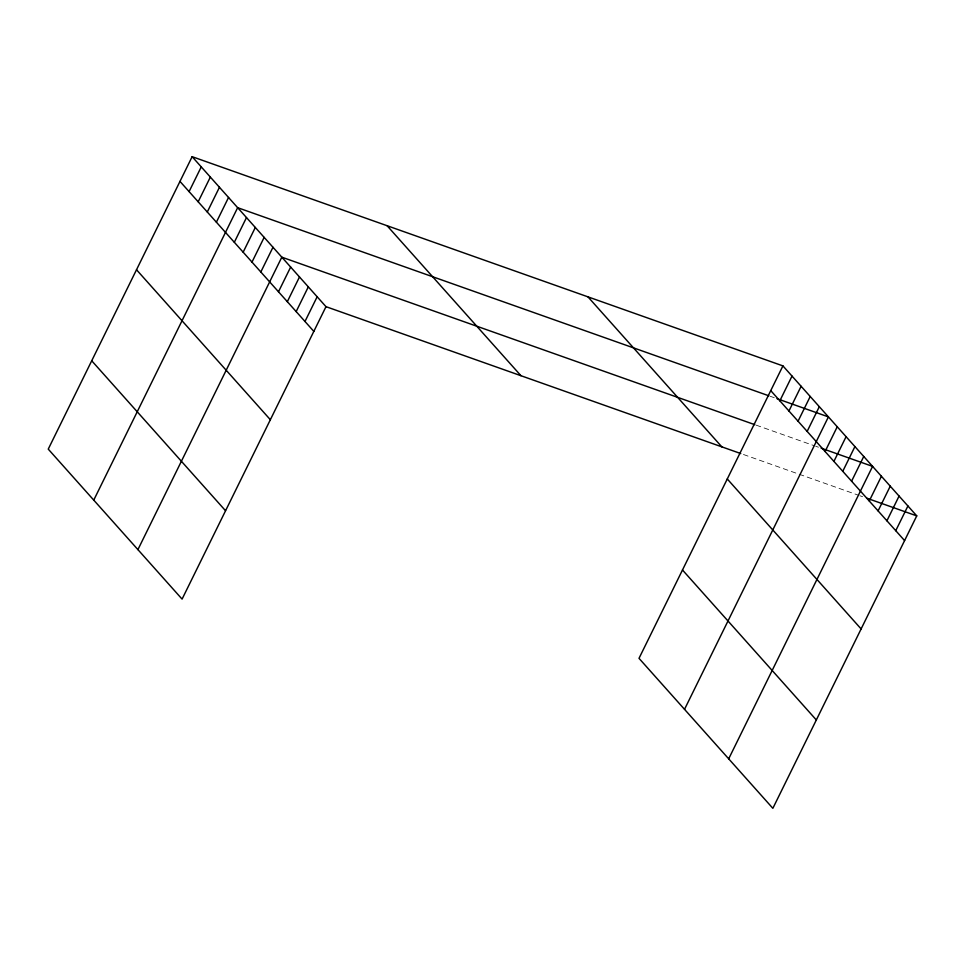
<?xml version="1.0" encoding="UTF-8"?>
<svg xmlns="http://www.w3.org/2000/svg" width="965" height="965" viewBox="0 0 965 965"><rect width="100%" height="100%" fill="white"/><g stroke="black" fill="none" stroke-linecap="round" stroke-linejoin="round"><path stroke-width="0.72" stroke-dasharray="4.83 3.62" d="M770.203 396.277L774.268 397.713M756.15 425.143L814.364 445.77M815.727 446.24L818.429 447.205M743.46 454.503L858.536 495.262M859.887 495.733L862.601 496.698"/><path stroke-width="1.45" d="M192.144 156.68L48.25 449.123L182.083 599.108L325.989 306.665L192.144 156.68L782.917 365.892L916.75 515.877L772.856 808.32L639.011 658.335L782.917 365.892M189.092 191.601L201.251 166.885M198.187 201.794L210.346 177.078M207.294 211.998L219.453 187.282M216.389 222.191L228.548 197.475M93.75 500.123L237.655 207.68L768.852 395.795M234.326 242.287L246.485 217.571M243.156 252.191L255.315 227.475M251.998 262.094L264.157 237.378M260.827 271.985L272.986 247.269M137.923 549.616L281.816 257.173L754.799 424.672M278.487 291.78L290.658 267.064M287.329 301.683L299.488 276.967M296.159 311.586L308.317 286.87M304.988 321.478L317.159 296.762M779.853 400.813L792.012 376.097M788.948 411.006L801.119 386.29M798.055 421.21L810.214 396.494M807.15 431.403L819.321 406.687M684.523 709.335L828.416 416.892L776.97 398.666M825.087 451.499L837.246 426.783M833.917 461.403L846.088 436.687M842.759 471.306L854.918 446.578M851.588 481.197L863.747 456.481M728.684 758.828L872.589 466.385L821.143 448.158M869.26 500.992L881.419 476.276M878.09 510.895L890.249 486.179M886.919 520.798L899.078 496.07M895.749 530.69L907.92 505.974M325.989 306.665L740.746 453.55M866.654 498.133L916.75 515.877M770.746 390.608L904.591 540.593M587.962 296.858L721.796 446.831M727.272 478.966L861.118 628.939M387.098 225.726L520.943 375.699M682.484 569.989L816.33 719.962M179.985 181.408L313.83 331.381M136.511 269.754L270.357 419.727M91.723 360.777L225.557 510.75"/></g></svg>
